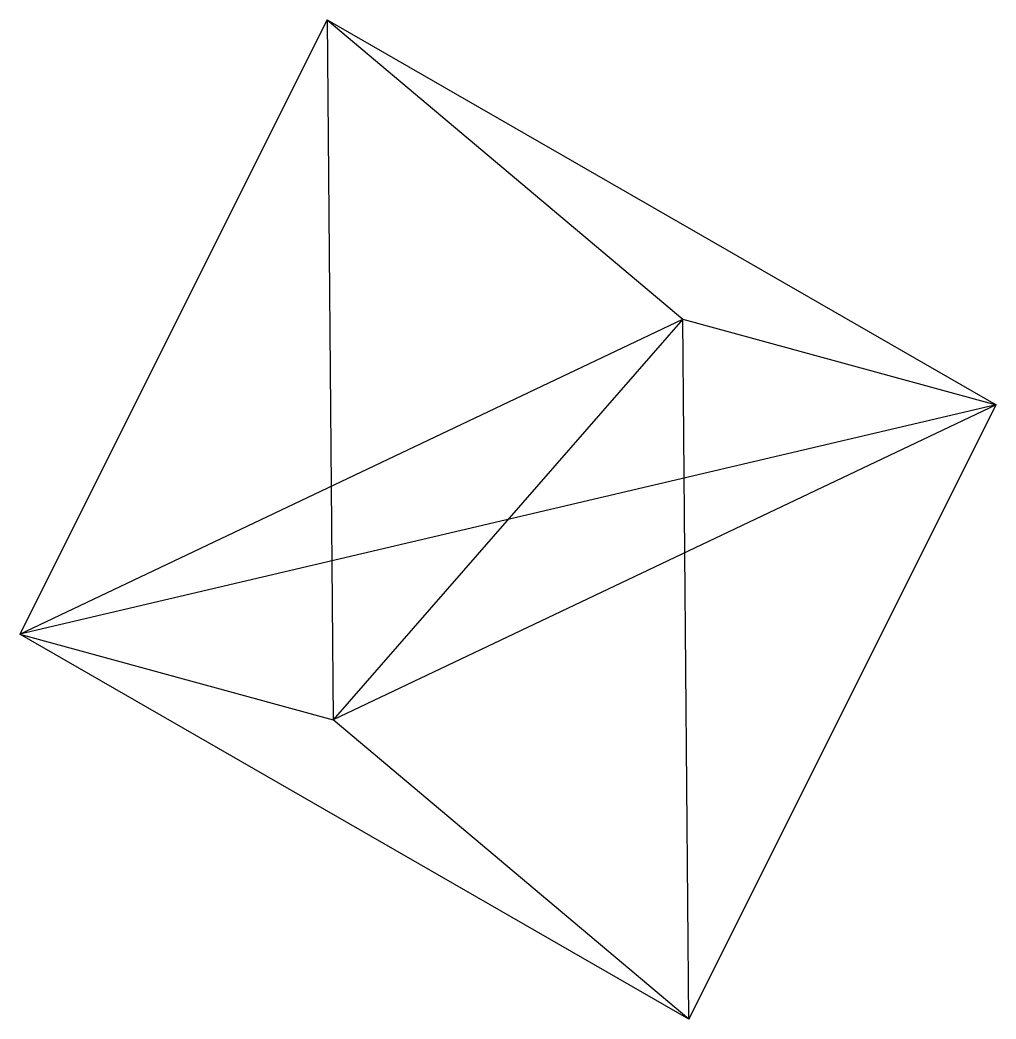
# Model space of a CAD drawing. Extents: x -2.51 to 2.51, y -2.57 to 2.57.
import ezdxf

# ---------------------------------------------------------------- set-up
doc = ezdxf.new("R2010")
doc.units = 0
doc.layers.add('CAPA_POR_DEFECTO', color=7, linetype='CONTINUOUS')

msp = doc.modelspace()

# ---------------------------------------------------------------- linework, layer by layer
at = {"layer": 'CAPA_POR_DEFECTO', "color": 7, "linetype": 'CONTINUOUS'}
for p, q in [((-0.93, 2.57), (-2.51, -0.59)), ((-0.93, 2.57), (0.9, 1.03)), ((-0.93, 2.57), (2.51, 0.59)), ((-0.93, 2.57), (-0.9, -1.03)), ((-2.51, -0.59), (0.9, 1.03)), ((0.9, 1.03), (-0.9, -1.03)), ((0.9, 1.03), (2.51, 0.59)), ((0.93, -2.57), (0.9, 1.03)), ((2.51, 0.59), (-2.51, -0.59)), ((2.51, 0.59), (-0.9, -1.03)), ((0.93, -2.57), (2.51, 0.59)), ((-2.51, -0.59), (-0.9, -1.03)), ((0.93, -2.57), (-2.51, -0.59)), ((0.93, -2.57), (-0.9, -1.03))]:
    msp.add_line(p, q, dxfattribs=at)

doc.saveas('drawing.dxf')
